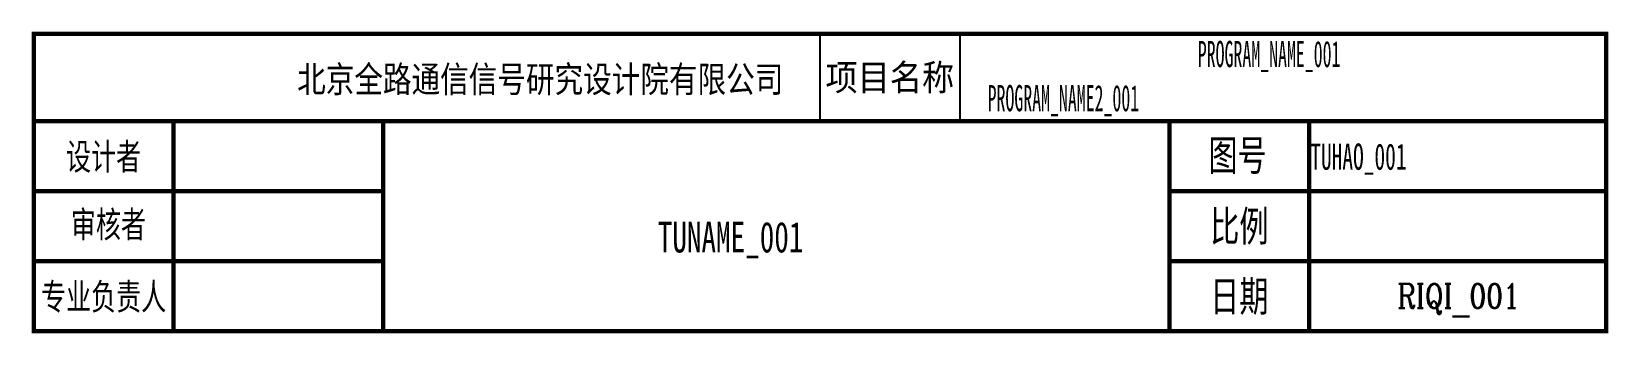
# Model space of a CAD drawing. Header units: inches. Extents: x -63 to 118, y -18 to 17.
import ezdxf
from ezdxf.enums import TextEntityAlignment as Align

# ---------------------------------------------------------------- set-up
doc = ezdxf.new("R2010")
doc.units = ezdxf.units.IN
doc.header["$MEASUREMENT"] = 0
doc.styles.add('H', font='SimSun.ttf', dxfattribs={"width": 0.9, "height": 300})
doc.styles.add('ROMANC', font='romanc.shx', dxfattribs={"width": 0.8, "bigfont": 'hztxt.shx'})
doc.styles.get("Standard").update_dxf_attribs({"font": 'SimSun.ttf'})
doc.styles.add('宋体', font='SimSun.ttf')

msp = doc.modelspace()

# ---------------------------------------------------------------- linework, layer by layer
for p, q in [((27.33, 16.56), (27.33, 6.56)), ((43.33, 16.56), (43.33, 6.56)), ((43.33, 16.56), (43.33, 6.56)), ((-22.67, 6.56), (-62.67, 6.56)), ((117.33, 6.56), (-62.67, 6.56)), ((-62.67, 6.56), (-62.67, -17.44)), ((-22.67, 6.56), (-62.67, 6.56)), ((67.33, 6.56), (67.33, -17.44)), ((117.33, 6.56), (117.33, -17.44)), ((117.33, -17.44), (-62.67, -17.44))]:
    msp.add_line(p, q)
at = {"const_width": 0.5}
for points in [[(-62.67, 16.56), (117.33, 16.56), (117.33, 6.56), (-62.67, 6.56)], [(-62.67, 6.56), (117.33, 6.56), (117.33, -17.44), (-62.67, -17.44)]]:
    msp.add_lwpolyline(points, close=True, dxfattribs=at)
for points in [[(-46.67, 6.56), (-46.67, -17.44)], [(-22.67, 6.56), (-22.67, -17.44)], [(-22.67, 6.56), (-22.67, -17.44)], [(67.33, 6.56), (67.33, -17.44)], [(67.33, 6.56), (117.33, 6.56)], [(67.33, 6.56), (117.33, 6.56)], [(83.33, 6.56), (83.33, -17.44)], [(117.33, 6.56), (117.33, -17.44)], [(-62.67, -1.44), (-22.67, -1.44)], [(67.33, -1.44), (117.33, -1.44)], [(-62.67, -9.44), (-22.67, -9.44)], [(67.33, -9.44), (117.33, -9.44)], [(-62.67, -17.44), (117.33, -17.44)], [(-62.67, -17.44), (13.33, -17.44)], [(-62.67, -17.44), (117.33, -17.44)]]:
    msp.add_lwpolyline(points, dxfattribs=at)

# ---------------------------------------------------------------- texts
for s, height, style, width, p in [('北京全路通信信号研究设计院有限公司', 3, 'H', 0.8, (-4.69, 11.36)), ('项目名称', 3, 'H', 0.9, (35.33, 11.56)), ('图号', 3.5, '宋体', 0.7, (75.13, 2.66)), ('比例', 3.5, '宋体', 0.7, (75.33, -5.44)), ('日期', 3.5, '宋体', 0.7, (75.33, -13.44))]:
    msp.add_text(s, height=height, dxfattribs=dict(style=style, width=width)).set_placement(p, align=Align.MIDDLE_CENTER)
at = {"style": '宋体', "width": 0.7}
for s, p in [('设计者', (-54.67, 2.56)), ('审核者', (-54.12, -5.17)), ('专业负责人', (-54.67, -13.44))]:
    msp.add_text(s, height=3, dxfattribs=at).set_placement(p, align=Align.MIDDLE)
at = {"width": 0.5}
msp.add_attdef('PROGRAM_NAME_001', text='proname_name2', height=3, dxfattribs=at).set_placement((78.74, 13.98), align=Align.MIDDLE)
msp.add_attdef('PROGRAM_NAME2_001', (46.52, 7.7), 'program_name2', height=3, dxfattribs=at)
at = {"color": 0, "width": 0.6}
msp.add_attdef('TUHAO_001', (83.45, 1.01), 'tuhao', height=3, dxfattribs=at)
at = {"style": '宋体', "width": 0.7}
msp.add_attdef('TUNAME_001', text='tuname', height=3.5, dxfattribs=at).set_placement((17.1, -6.69), align=Align.MIDDLE_CENTER)
at = {"style": 'ROMANC', "width": 0.8}
msp.add_attdef('RIQI_001', (93.41, -14.81), 'riqi', height=2.8, dxfattribs=at)

doc.saveas('drawing.dxf')
